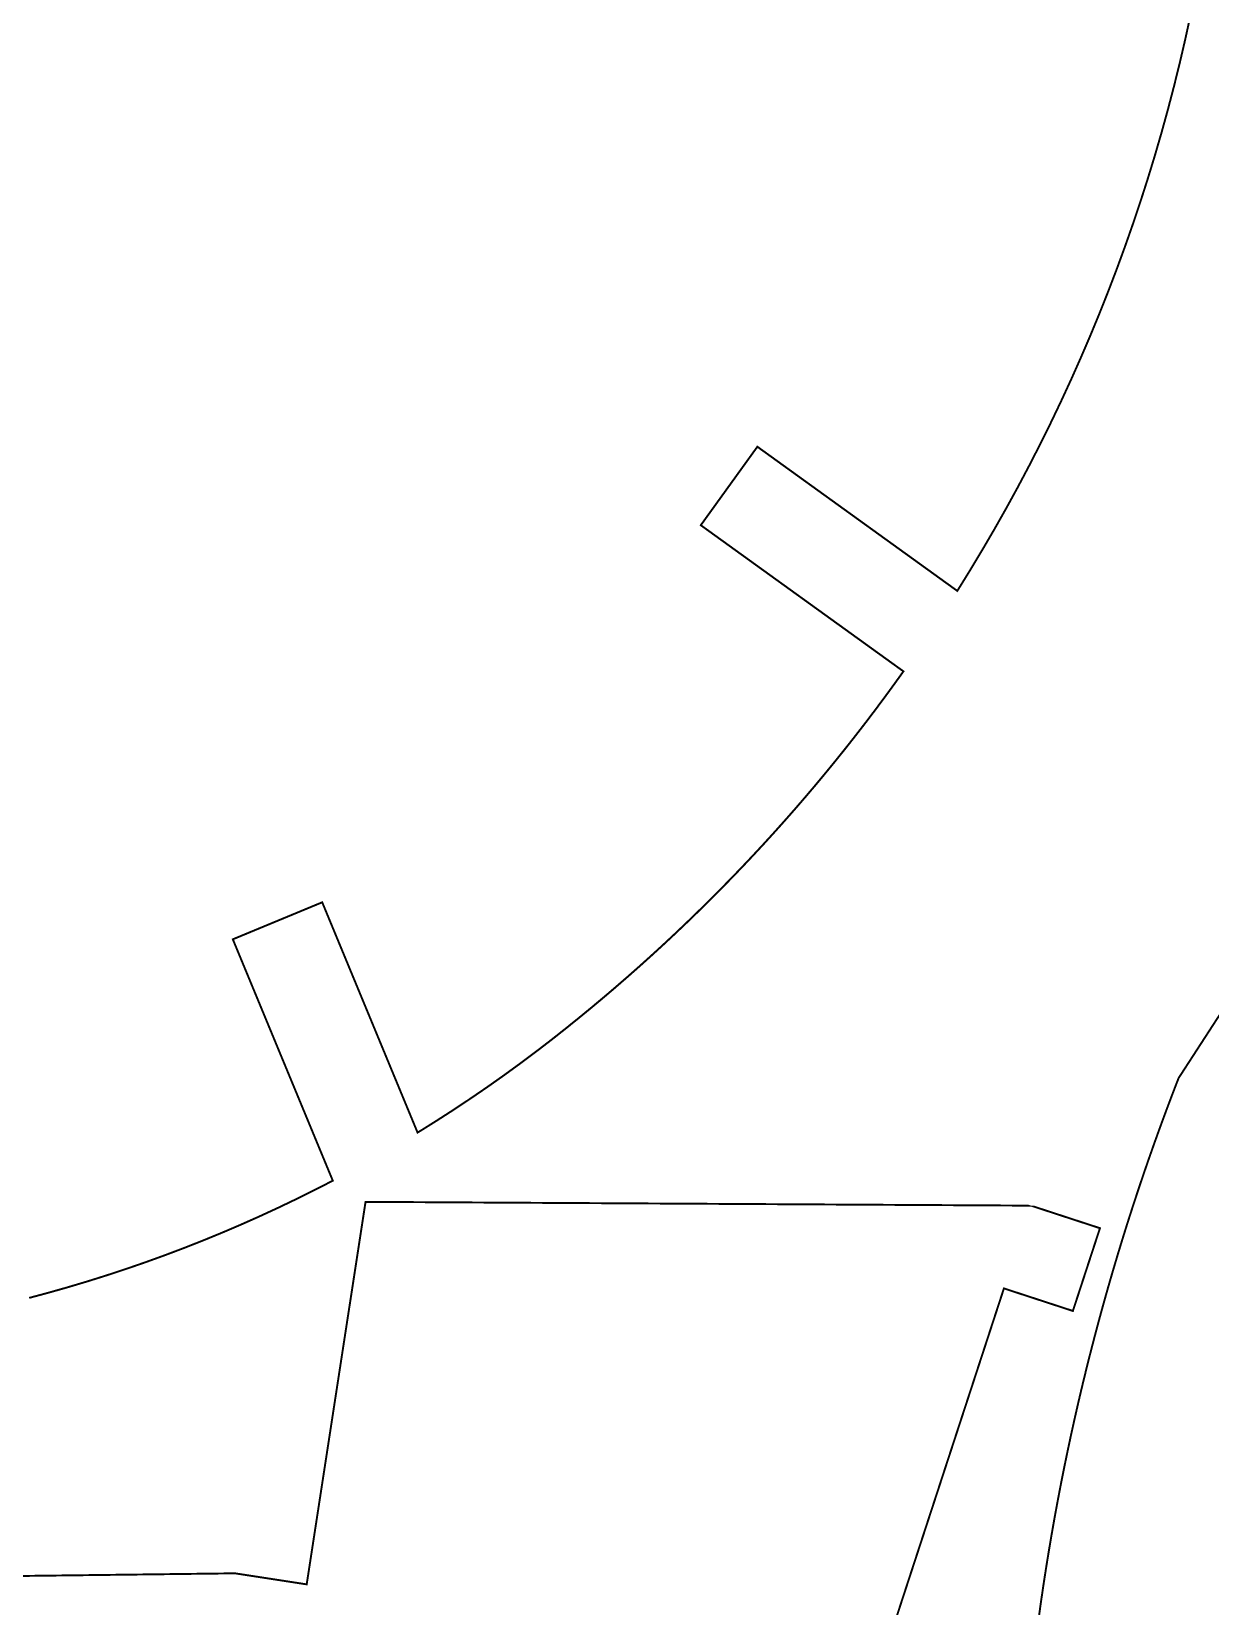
# Model space of a CAD drawing. Header units: metres. Extents: x 0 to 1595, y 0 to 995.
# Drawn here: x 398.8 to 642.5, y 343.6 to 669.2 of the extents above; entities that cross this region are included whole.
import ezdxf

# ---------------------------------------------------------------- set-up
doc = ezdxf.new("R2010")
doc.units = ezdxf.units.M

msp = doc.modelspace()

# ---------------------------------------------------------------- linework, layer by layer
for points in [[(398.306, 407.422, 0.4, 0.4, 0), (402.367, 408.511, 0.4, 0.4, 0), (406.412, 409.66, 0.4, 0.4, 0), (410.442, 410.864, 0.4, 0.4, 0), (414.454, 412.126, 0.4, 0.4, 0), (418.45, 413.444, 0.4, 0.4, 0), (422.428, 414.819, 0.4, 0.4, 0), (426.386, 416.251, 0.4, 0.4, 0), (430.325, 417.74, 0.4, 0.4, 0), (434.244, 419.285, 0.4, 0.4, 0), (438.143, 420.885, 0.4, 0.4, 0), (442.021, 422.542, 0.4, 0.4, 0), (445.876, 424.254, 0.4, 0.4, 0), (449.71, 426.022, 0.4, 0.4, 0), (453.521, 427.846, 0.4, 0.4, 0), (457.307, 429.724, 0.4, 0.4, 0), (460.133, 431.167, 0.4, 0.4, 0), (461.071, 431.657, 0.4, 0.4, 0), (440.406, 481.547, 0.4, 0.4, 0), (458.883, 489.2, 0.4, 0.4, 0), (478.601, 441.594, 0.4, 0.4, 0), (479.512, 442.153, 0.4, 0.4, 0), (482.226, 443.851, 0.4, 0.4, 0), (485.819, 446.158, 0.4, 0.4, 0), (489.376, 448.518, 0.4, 0.4, 0), (492.901, 450.928, 0.4, 0.4, 0), (496.389, 453.388, 0.4, 0.4, 0), (499.843, 455.897, 0.4, 0.4, 0), (503.26, 458.457, 0.4, 0.4, 0), (505.8, 460.407, 0.4, 0.4, 0), (506.64, 461.065, 0.4, 0.4, 0), (507.289, 461.572, 0.4, 0.4, 0), (509.225, 463.107, 0.4, 0.4, 0), (511.79, 465.172, 0.4, 0.4, 0), (514.336, 467.26, 0.4, 0.4, 0), (516.863, 469.369, 0.4, 0.4, 0), (519.368, 471.501, 0.4, 0.4, 0), (521.854, 473.656, 0.4, 0.4, 0), (524.321, 475.832, 0.4, 0.4, 0), (526.767, 478.029, 0.4, 0.4, 0), (529.192, 480.249, 0.4, 0.4, 0), (531.597, 482.49, 0.4, 0.4, 0), (533.981, 484.753, 0.4, 0.4, 0), (536.344, 487.036, 0.4, 0.4, 0), (538.688, 489.34, 0.4, 0.4, 0), (541.008, 491.667, 0.4, 0.4, 0), (543.31, 494.012, 0.4, 0.4, 0), (545.589, 496.379, 0.4, 0.4, 0), (547.846, 498.767, 0.4, 0.4, 0), (550.082, 501.175, 0.4, 0.4, 0), (552.296, 503.603, 0.4, 0.4, 0), (554.489, 506.051, 0.4, 0.4, 0), (556.66, 508.519, 0.4, 0.4, 0), (558.807, 511.007, 0.4, 0.4, 0), (560.933, 513.514, 0.4, 0.4, 0), (563.036, 516.042, 0.4, 0.4, 0), (565.118, 518.588, 0.4, 0.4, 0), (567.176, 521.153, 0.4, 0.4, 0), (569.211, 523.738, 0.4, 0.4, 0), (571.224, 526.34, 0.4, 0.4, 0), (573.213, 528.963, 0.4, 0.4, 0), (575.179, 531.603, 0.4, 0.4, 0), (577.121, 534.261, 0.4, 0.4, 0), (578.564, 536.268, 0.4, 0.4, 0), (579.04, 536.939, 0.4, 0.4, 0), (537.149, 567.151, 0.4, 0.4, 0), (548.847, 583.374, 0.4, 0.4, 0), (590.171, 553.569, 0.4, 0.4, 0), (590.835, 554.622, 0.4, 0.4, 0), (592.794, 557.797, 0.4, 0.4, 0), (595.358, 562.056, 0.4, 0.4, 0), (597.863, 566.347, 0.4, 0.4, 0), (600.306, 570.668, 0.4, 0.4, 0), (602.689, 575.021, 0.4, 0.4, 0), (605.01, 579.404, 0.4, 0.4, 0), (607.271, 583.815, 0.4, 0.4, 0), (609.471, 588.256, 0.4, 0.4, 0), (611.61, 592.724, 0.4, 0.4, 0), (613.686, 597.219, 0.4, 0.4, 0), (615.701, 601.74, 0.4, 0.4, 0), (617.654, 606.289, 0.4, 0.4, 0), (619.544, 610.863, 0.4, 0.4, 0), (621.372, 615.46, 0.4, 0.4, 0), (623.137, 620.082, 0.4, 0.4, 0), (624.839, 624.726, 0.4, 0.4, 0), (626.476, 629.394, 0.4, 0.4, 0), (628.051, 634.085, 0.4, 0.4, 0), (629.563, 638.796, 0.4, 0.4, 0), (631.01, 643.529, 0.4, 0.4, 0), (632.393, 648.281, 0.4, 0.4, 0), (633.711, 653.053, 0.4, 0.4, 0), (634.965, 657.843, 0.4, 0.4, 0), (636.154, 662.651, 0.4, 0.4, 0), (637.278, 667.478, 0.4, 0.4, 0), (638.336, 672.321, 0.4, 0.4, 0)], [(645.183, 467.118, 0.4, 0.4, 0), (635.929, 452.857, 0.4, 0.4, 0), (635.61, 452.036, 0.4, 0.4, 0), (634.662, 449.571, 0.4, 0.4, 0), (633.419, 446.278, 0.4, 0.4, 0), (632.201, 442.976, 0.4, 0.4, 0), (631.007, 439.669, 0.4, 0.4, 0), (629.838, 436.353, 0.4, 0.4, 0), (628.692, 433.031, 0.4, 0.4, 0), (627.571, 429.701, 0.4, 0.4, 0), (626.474, 426.364, 0.4, 0.4, 0), (625.4, 423.021, 0.4, 0.4, 0), (624.351, 419.671, 0.4, 0.4, 0), (623.328, 416.314, 0.4, 0.4, 0), (622.328, 412.951, 0.4, 0.4, 0), (621.351, 409.582, 0.4, 0.4, 0), (620.401, 406.207, 0.4, 0.4, 0), (619.474, 402.826, 0.4, 0.4, 0), (618.572, 399.439, 0.4, 0.4, 0), (617.694, 396.047, 0.4, 0.4, 0), (616.84, 392.649, 0.4, 0.4, 0), (616.011, 389.246, 0.4, 0.4, 0), (615.207, 385.836, 0.4, 0.4, 0), (614.428, 382.422, 0.4, 0.4, 0), (613.672, 379.004, 0.4, 0.4, 0), (612.942, 375.579, 0.4, 0.4, 0), (612.235, 372.151, 0.4, 0.4, 0), (611.554, 368.718, 0.4, 0.4, 0), (610.897, 365.281, 0.4, 0.4, 0), (610.264, 361.838, 0.4, 0.4, 0), (609.657, 358.392, 0.4, 0.4, 0), (609.074, 354.942, 0.4, 0.4, 0), (608.515, 351.487, 0.4, 0.4, 0), (607.982, 348.029, 0.4, 0.4, 0), (607.474, 344.567, 0.4, 0.4, 0), (606.989, 341.101, 0.4, 0.4, 0)], [(570.922, 320.986, 0, 0, 0), (599.818, 409.383, 0, 0, 0), (614.075, 404.724, 0, 0, 0), (619.668, 421.832, 0, 0, 0), (605.41, 426.493, 0, 0, 0), (605.41, 426.493, 0, 0, 0), (605.41, 426.493, 0.4, 0.4, 0), (467.844, 427.274, 0.4, 0.4, 0), (455.675, 348.204, 0.4, 0.4, 0), (440.85, 350.486, 0.4, 0.4, 0), (21.2726, 345.3, 0.4, 0.4, 0), (18.1657, 335.794, 0.4, 0.4, 0)], [(570.922, 320.986, 0.4, 0.4, 0), (599.818, 409.383, 0.4, 0.4, 0), (614.075, 404.724, 0.4, 0.4, 0), (619.668, 421.832, 0.4, 0.4, 0), (605.41, 426.493, 0.4, 0.4, 0), (605.41, 426.493, 0.4, 0.4, 0), (605.41, 426.493, 0, 0, 0), (467.844, 427.274, 0, 0, 0), (455.675, 348.204, 0, 0, 0), (440.85, 350.486, 0, 0, 0), (21.2726, 345.3, 0, 0, 0), (18.1657, 335.794, 0, 0, 0)]]:
    msp.add_lwpolyline(points, format="xyseb")

doc.saveas('drawing.dxf')
